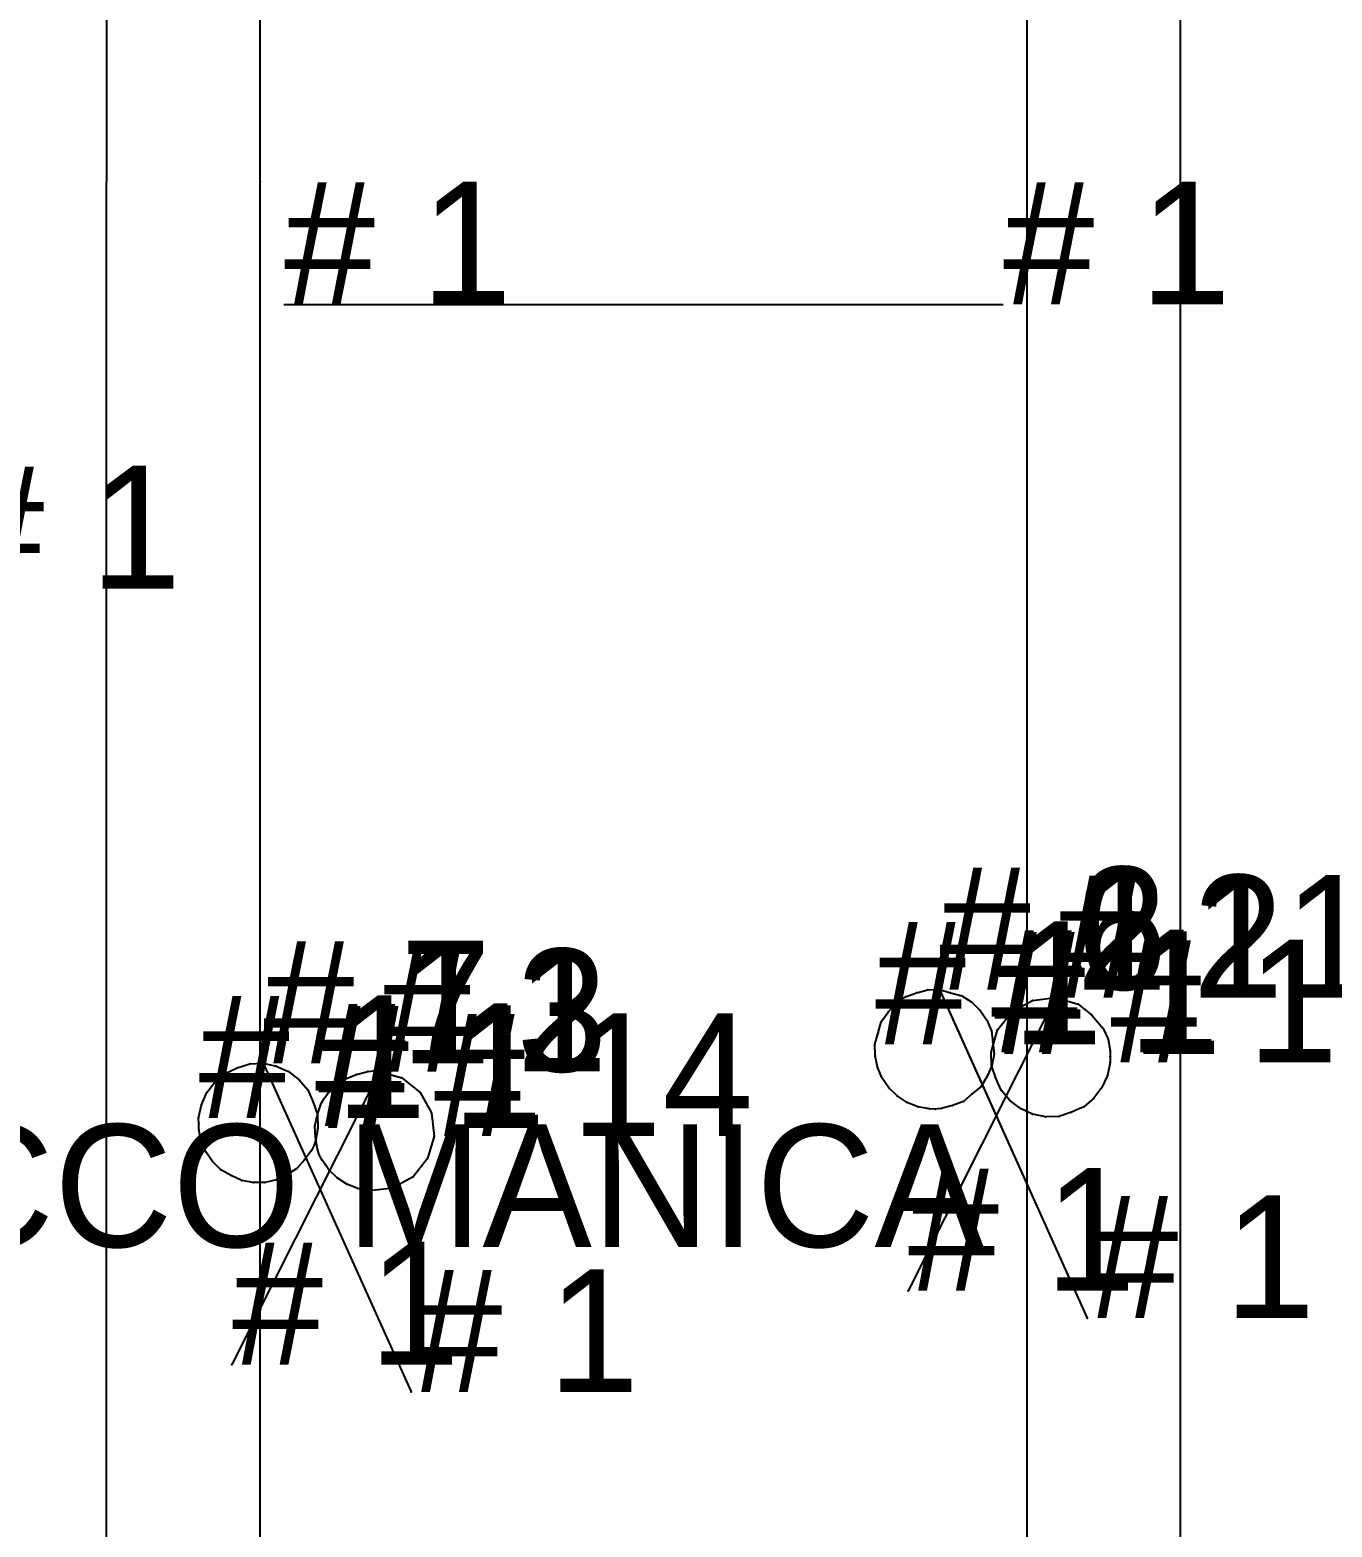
# Model space of a CAD drawing. Extents: x -10 to 8445, y -315 to 270.
# Drawn here: x 6763.9 to 6848.8, y -79.7 to 17.9 of the extents above; entities that cross this region are included whole.
import ezdxf

# ---------------------------------------------------------------- set-up
doc = ezdxf.new("R2010")
doc.units = 0

# ---------------------------------------------------------------- blocks, each defined once
blk = doc.blocks.new('SP7400918-S_S')
at = {"layer": '1'}
for s, p in [('# 1', (-44128.7813, 53730.1172)), ('Annotation: RIMESSO SPACCO MANICA', (-44260.75, 53687.1797))]:
    blk.add_text(s, height=8, dxfattribs=at).set_placement(p)
at = {"layer": '2'}
blk.add_text('# 1', height=8, dxfattribs=at).set_placement((-44128.7813, 53730.1172))
blk = doc.blocks.new('S23430233-S_XS')
at = {"layer": '1'}
blk.add_lwpolyline([(-32489.9375, 61698.3867), (-32543.0684, 61698.3828), (-32544.5703, 61700.4063), (-32546.0703, 61702.4258), (-32557.9688, 61718.4727), (-32558.7988, 61719.832), (-32559.4316, 61721.2969), (-32559.8066, 61722.8438), (-32559.9355, 61724.4297), (-32559.9316, 61988), (-32559.9336, 61993), (-32559.9336, 61998), (-32489.9375, 61998.0078), (-32489.9375, 61948), (-32489.9375, 61879.3438)], close=True, dxfattribs=at)
at = {"layer": '14'}
blk.add_lwpolyline([(-32499.9375, 61708.3828), (-32538.0449, 61708.3789), (-32543.9902, 61716.4063), (-32549.9355, 61724.4297), (-32549.9355, 61856.2148), (-32549.9355, 61988), (-32499.9375, 61988.0039)], close=True, dxfattribs=at)
at = {"layer": '2'}
for p in [(-32549.9355, 61856.2148), (-32507.8555, 61803.0469), (-32506.4063, 61803.5039), (-32505.6445, 61803.5117), (-32505.6445, 61803.5117), (-32505.6445, 61803.5117), (-32504.9121, 61803.3047), (-32504.1797, 61803.1016), (-32498.0664, 61802.9883), (-32498.0664, 61802.9883), (-32498.0664, 61802.9883), (-32497.332, 61802.7734), (-32508.4824, 61802.6094), (-32502.9902, 61802.1523), (-32500.9063, 61802.0781), (-32496.5996, 61802.5625), (-32509.4336, 61801.4219), (-32502.252, 61800.8164), (-32494.9746, 61800.9805), (-32509.8496, 61799.957), (-32509.8496, 61799.9492), (-32509.6406, 61800.6875), (-32502.168, 61800.0625), (-32502.2754, 61799.4297), (-32502.2754, 61799.4258), (-32502.082, 61799.3047), (-32502.082, 61799.3008), (-32494.5137, 61799.5273), (-32494.5098, 61799.1484), (-32552.2109, 61798.0508), (-32550.6016, 61798.6758), (-32549.7285, 61798.707), (-32549.7285, 61798.707), (-32549.7246, 61798.707), (-32548.0859, 61798.168), (-32542.9141, 61798.1641), (-32542.1504, 61798.1758), (-32542.1504, 61798.1758), (-32542.1504, 61798.1758), (-32509.6797, 61798.4453), (-32502.2402, 61798.5547), (-32502.2168, 61798.5508), (-32494.5059, 61798.7734), (-32494.5059, 61798.7695), (-32546.8301, 61796.9766), (-32544.9473, 61797.2109), (-32544.3652, 61797.7031), (-32508.9453, 61797.1094), (-32502.916, 61797.1992), (-32501.6152, 61796.9453), (-32495.0449, 61797.1211), (-32553.3984, 61796.793), (-32545.9414, 61796.0781), (-32545.5293, 61796.7188), (-32539.4961, 61796.8086), (-32507.7559, 61796.1602), (-32504.0801, 61796.2148), (-32503.498, 61796.707), (-32553.9375, 61795.1484), (-32553.9375, 61795.1445), (-32546.1992, 61795.3672), (-32506.293, 61795.7422), (-32506.293, 61795.7422), (-32505.5313, 61795.7539), (-32500.3633, 61795.7539), (-32498.7227, 61795.2109), (-32498.7227, 61795.2109), (-32497.8496, 61795.2461), (-32496.2363, 61795.8672), (-32553.9336, 61794.7656), (-32553.9277, 61794.3828), (-32546.3633, 61794.6172), (-32546.3633, 61794.6133), (-32546.2324, 61794.1133), (-32546.1621, 61794.4922), (-32546.1621, 61794.4883), (-32538.5938, 61793.9609), (-32538.5938, 61793.9609), (-32546.5859, 61793.0313), (-32546.3027, 61793.7383), (-32546.1914, 61793.1016), (-32553.4668, 61792.9336), (-32545.8906, 61792.3984), (-32545.6738, 61792.0859), (-32552.4863, 61791.7695), (-32551.1328, 61791.0664), (-32548.8672, 61791.1016), (-32547.5352, 61791.8398), (-32545.457, 61791.7695), (-32539.9629, 61791.3047), (-32550.3809, 61790.9297), (-32550.3809, 61790.9297), (-32550, 61790.9375), (-32549.6172, 61790.9414), (-32544.2676, 61790.8242), (-32542.8066, 61790.3984), (-32542.8066, 61790.3984), (-32507.6895, 61783.875), (-32496.002, 61782.0898), (-32551.7754, 61779.0664), (-32540.0879, 61777.2813)]:
    blk.add_point(p, dxfattribs=at)
at = {"layer": '3'}
for p in [(-32508.1875, 61802.8633), (-32507.1367, 61803.3125), (-32499.5801, 61802.8125), (-32508.9844, 61802.0391), (-32503.5332, 61802.6836), (-32495.7109, 61801.8516), (-32502.5527, 61801.5117), (-32501.8535, 61800.8906), (-32494.6367, 61800.2852), (-32509.8379, 61799.1914), (-32551.4238, 61798.4141), (-32548.877, 61798.5273), (-32543.6465, 61797.9727), (-32542.5273, 61798.2109), (-32502.5352, 61797.8594), (-32494.6836, 61797.9141), (-32552.875, 61797.4883), (-32547.3926, 61797.6406), (-32540.6875, 61797.7578), (-32509.3789, 61797.7422), (-32501.9727, 61797.7383), (-32553.7598, 61796), (-32546.4707, 61796.1836), (-32545.7656, 61796.418), (-32508.3984, 61796.5781), (-32504.8008, 61795.9453), (-32501.0547, 61796.2852), (-32495.5703, 61796.4297), (-32546.1895, 61795.3633), (-32538.7617, 61795.4805), (-32507.0469, 61795.875), (-32505.9219, 61795.7109), (-32499.5742, 61795.3906), (-32497.0273, 61795.5117), (-32553.7676, 61793.6367), (-32546.4082, 61793.3672), (-32546.3145, 61793.8516), (-32553.0313, 61792.3047), (-32547.0332, 61792.4102), (-32546.0781, 61792.7344), (-32539.0137, 61792.4961), (-32551.8281, 61791.3828), (-32548.1836, 61791.4375), (-32544.9063, 61791.2383), (-32543.5566, 61790.5391), (-32541.293, 61790.5664)]:
    blk.add_point(p, dxfattribs=at)
at = {"layer": '5'}
blk.add_line((-32524.9375, 61848.1953), (-32523.9375, 61848.1953), dxfattribs=at)
at = {"layer": '7'}
blk.add_line((-32548.377, 61848.1953), (-32501.4941, 61848.1953), dxfattribs=at)
at = {"layer": '8'}
for points in [[(-32509.8496, 61799.957), (-32509.6406, 61800.6875), (-32509.4336, 61801.4219), (-32508.9844, 61802.0391), (-32508.4824, 61802.6094), (-32508.1875, 61802.8633), (-32507.8555, 61803.0469), (-32507.1367, 61803.3125), (-32506.4063, 61803.5039), (-32505.6445, 61803.5117)], [(-32498.0664, 61802.9883), (-32507.6895, 61783.875)], [(-32505.6445, 61803.5117), (-32504.9121, 61803.3047), (-32504.1797, 61803.1016), (-32503.5332, 61802.6836), (-32502.9902, 61802.1523), (-32502.5527, 61801.5117), (-32502.252, 61800.8164), (-32502.168, 61800.0625), (-32502.082, 61799.3047)], [(-32505.6445, 61803.5117), (-32496.002, 61782.0898)], [(-32502.2754, 61799.4297), (-32501.8535, 61800.8906), (-32500.9063, 61802.0781), (-32499.5801, 61802.8125), (-32498.0664, 61802.9883)], [(-32498.0664, 61802.9883), (-32497.332, 61802.7734), (-32496.5996, 61802.5625), (-32495.7109, 61801.8516), (-32494.9746, 61800.9805), (-32494.6367, 61800.2852), (-32494.5137, 61799.5273), (-32494.5098, 61799.1484), (-32494.5059, 61798.7734)], [(-32506.293, 61795.7422), (-32507.0469, 61795.875), (-32507.7559, 61796.1602), (-32508.3984, 61796.5781), (-32508.9453, 61797.1094), (-32509.3789, 61797.7422), (-32509.6797, 61798.4453), (-32509.8379, 61799.1914), (-32509.8496, 61799.9492)], [(-32502.082, 61799.3008), (-32502.2168, 61798.5508), (-32502.5352, 61797.8594), (-32502.916, 61797.1992), (-32503.498, 61796.707), (-32504.0801, 61796.2148), (-32504.8008, 61795.9453), (-32505.5313, 61795.7539), (-32505.9219, 61795.7109), (-32506.293, 61795.7422)], [(-32498.7227, 61795.2109), (-32499.5742, 61795.3906), (-32500.3633, 61795.7539), (-32501.0547, 61796.2852), (-32501.6152, 61796.9453), (-32501.9727, 61797.7383), (-32502.2402, 61798.5547), (-32502.2754, 61799.4258)], [(-32553.9375, 61795.1484), (-32553.7598, 61796), (-32553.3984, 61796.793), (-32552.875, 61797.4883), (-32552.2109, 61798.0508), (-32551.4238, 61798.4141), (-32550.6016, 61798.6758), (-32549.7285, 61798.707)], [(-32542.1504, 61798.1758), (-32551.7754, 61779.0664)], [(-32549.7285, 61798.707), (-32548.877, 61798.5273), (-32548.0859, 61798.168), (-32547.3926, 61797.6406), (-32546.8301, 61796.9766), (-32546.4707, 61796.1836), (-32546.1992, 61795.3672), (-32546.1621, 61794.4922)], [(-32549.7246, 61798.707), (-32540.0879, 61777.2813)], [(-32546.3633, 61794.6172), (-32546.1895, 61795.3633), (-32545.9414, 61796.0781), (-32545.7656, 61796.418), (-32545.5293, 61796.7188), (-32544.9473, 61797.2109), (-32544.3652, 61797.7031), (-32543.6465, 61797.9727), (-32542.9141, 61798.1641), (-32542.5273, 61798.2109), (-32542.1504, 61798.1758)], [(-32542.1504, 61798.1758), (-32540.6875, 61797.7578), (-32539.4961, 61796.8086), (-32538.7617, 61795.4805), (-32538.5938, 61793.9609)], [(-32494.5059, 61798.7695), (-32494.6836, 61797.9141), (-32495.0449, 61797.1211), (-32495.5703, 61796.4297), (-32496.2363, 61795.8672), (-32497.0273, 61795.5117), (-32497.8496, 61795.2461), (-32498.7227, 61795.2109)], [(-32550.3809, 61790.9297), (-32551.1328, 61791.0664), (-32551.8281, 61791.3828), (-32552.4863, 61791.7695), (-32553.0313, 61792.3047), (-32553.4668, 61792.9336), (-32553.7676, 61793.6367), (-32553.9277, 61794.3828), (-32553.9336, 61794.7656), (-32553.9375, 61795.1445)], [(-32546.1621, 61794.4883), (-32546.2324, 61794.1133), (-32546.3027, 61793.7383), (-32546.4082, 61793.3672), (-32546.5859, 61793.0313), (-32547.0332, 61792.4102), (-32547.5352, 61791.8398), (-32548.1836, 61791.4375), (-32548.8672, 61791.1016), (-32549.6172, 61790.9414), (-32550, 61790.9375), (-32550.3809, 61790.9297)], [(-32542.8066, 61790.3984), (-32543.5566, 61790.5391), (-32544.2676, 61790.8242), (-32544.9063, 61791.2383), (-32545.457, 61791.7695), (-32545.6738, 61792.0859), (-32545.8906, 61792.3984), (-32546.0781, 61792.7344), (-32546.1914, 61793.1016), (-32546.3145, 61793.8516), (-32546.3633, 61794.6133)], [(-32538.5938, 61793.9609), (-32539.0137, 61792.4961), (-32539.9629, 61791.3047), (-32541.293, 61790.5664), (-32542.8066, 61790.3984)]]:
    blk.add_lwpolyline(points, dxfattribs=at)
blk = doc.blocks.new('S23430233-S_S')
at = {"layer": '1'}
blk.add_lwpolyline([(-32489.9375, 61698.3867), (-32543.0684, 61698.3828), (-32544.5703, 61700.4063), (-32546.0703, 61702.4258), (-32557.9688, 61718.4727), (-32558.7988, 61719.832), (-32559.4316, 61721.2969), (-32559.8066, 61722.8438), (-32559.9355, 61724.4297), (-32559.9316, 61988), (-32559.9336, 61993), (-32559.9336, 61998), (-32489.9375, 61998.0078), (-32489.9375, 61948), (-32489.9375, 61879.3438)], close=True, dxfattribs=at)
at = {"layer": '14'}
blk.add_lwpolyline([(-32499.9375, 61708.3828), (-32538.0449, 61708.3789), (-32543.9902, 61716.4063), (-32549.9355, 61724.4297), (-32549.9355, 61856.2148), (-32549.9355, 61988), (-32499.9375, 61988.0039)], close=True, dxfattribs=at)
at = {"layer": '2'}
for p in [(-32549.9355, 61856.2148), (-32507.8555, 61803.0469), (-32506.4063, 61803.5039), (-32505.6465, 61803.5117), (-32505.6445, 61803.5117), (-32505.6445, 61803.5078), (-32504.9121, 61803.3047), (-32504.1797, 61803.1016), (-32498.0684, 61802.9883), (-32498.0664, 61802.9883), (-32498.0645, 61802.9883), (-32497.332, 61802.7734), (-32508.4824, 61802.6094), (-32502.9902, 61802.1523), (-32500.9063, 61802.0781), (-32496.5996, 61802.5625), (-32509.4336, 61801.4219), (-32502.252, 61800.8164), (-32494.9746, 61800.9805), (-32509.8496, 61799.957), (-32509.8496, 61799.9492), (-32509.6406, 61800.6875), (-32502.168, 61800.0625), (-32502.2754, 61799.4297), (-32502.2754, 61799.4258), (-32502.082, 61799.3047), (-32502.082, 61799.3008), (-32494.5137, 61799.5273), (-32494.5098, 61799.1484), (-32552.2109, 61798.0508), (-32550.6016, 61798.6758), (-32549.7305, 61798.707), (-32549.7285, 61798.707), (-32549.7246, 61798.707), (-32548.0859, 61798.168), (-32542.9141, 61798.1641), (-32542.1523, 61798.1758), (-32542.1504, 61798.1758), (-32542.1504, 61798.1719), (-32509.6797, 61798.4453), (-32502.2402, 61798.5547), (-32502.2168, 61798.5508), (-32494.5059, 61798.7734), (-32494.5059, 61798.7695), (-32546.8301, 61796.9766), (-32544.9473, 61797.2109), (-32544.3652, 61797.7031), (-32508.9453, 61797.1094), (-32502.916, 61797.1992), (-32501.6152, 61796.9453), (-32495.0449, 61797.1211), (-32553.3984, 61796.793), (-32545.9414, 61796.0781), (-32545.5293, 61796.7188), (-32539.4961, 61796.8086), (-32507.7559, 61796.1602), (-32504.0801, 61796.2148), (-32503.498, 61796.707), (-32553.9375, 61795.1484), (-32553.9375, 61795.1445), (-32546.1992, 61795.3672), (-32506.2949, 61795.7422), (-32506.293, 61795.7422), (-32505.5313, 61795.7539), (-32500.3633, 61795.7539), (-32498.7246, 61795.2109), (-32498.7227, 61795.2109), (-32497.8496, 61795.2461), (-32496.2363, 61795.8672), (-32553.9336, 61794.7656), (-32553.9277, 61794.3828), (-32546.3633, 61794.6172), (-32546.3633, 61794.6133), (-32546.2324, 61794.1133), (-32546.1621, 61794.4922), (-32546.1621, 61794.4883), (-32538.5938, 61793.9648), (-32538.5938, 61793.9609), (-32546.5859, 61793.0313), (-32546.3027, 61793.7383), (-32546.1914, 61793.1016), (-32553.4668, 61792.9336), (-32545.8906, 61792.3984), (-32545.6738, 61792.0859), (-32552.4863, 61791.7695), (-32551.1328, 61791.0664), (-32548.8672, 61791.1016), (-32547.5352, 61791.8398), (-32545.457, 61791.7695), (-32539.9629, 61791.3047), (-32550.3809, 61790.9297), (-32550.3789, 61790.9297), (-32550, 61790.9375), (-32549.6172, 61790.9414), (-32544.2676, 61790.8242), (-32542.8066, 61790.3984), (-32542.8047, 61790.3984), (-32507.6895, 61783.875), (-32496.002, 61782.0898), (-32551.7754, 61779.0664), (-32540.0879, 61777.2813)]:
    blk.add_point(p, dxfattribs=at)
at = {"layer": '3'}
for p in [(-32508.1875, 61802.8633), (-32507.1367, 61803.3125), (-32499.5801, 61802.8125), (-32508.9844, 61802.0391), (-32503.5332, 61802.6836), (-32495.7109, 61801.8516), (-32502.5527, 61801.5117), (-32501.8535, 61800.8906), (-32494.6367, 61800.2852), (-32509.8379, 61799.1914), (-32551.4238, 61798.4141), (-32548.877, 61798.5273), (-32543.6465, 61797.9727), (-32542.5273, 61798.2109), (-32502.5352, 61797.8594), (-32494.6836, 61797.9141), (-32552.877, 61797.4883), (-32547.3926, 61797.6406), (-32540.6875, 61797.7578), (-32509.3789, 61797.7422), (-32501.9727, 61797.7383), (-32553.7598, 61796), (-32546.4707, 61796.1836), (-32545.7656, 61796.4141), (-32508.3984, 61796.5781), (-32504.8008, 61795.9453), (-32501.0547, 61796.2852), (-32495.5703, 61796.4297), (-32546.1895, 61795.3633), (-32538.7617, 61795.4805), (-32507.0469, 61795.875), (-32505.9219, 61795.7109), (-32499.5742, 61795.3906), (-32497.0273, 61795.5117), (-32553.7676, 61793.6367), (-32546.4082, 61793.3672), (-32546.3145, 61793.8516), (-32553.0313, 61792.3047), (-32547.0332, 61792.4102), (-32546.0781, 61792.7344), (-32539.0137, 61792.4961), (-32551.8281, 61791.3828), (-32548.1836, 61791.4375), (-32544.9063, 61791.2383), (-32543.5566, 61790.5391), (-32541.293, 61790.5664)]:
    blk.add_point(p, dxfattribs=at)
at = {"layer": '5'}
blk.add_line((-32524.9375, 61848.1953), (-32523.9375, 61848.1953), dxfattribs=at)
at = {"layer": '7'}
blk.add_line((-32548.377, 61848.1953), (-32501.4941, 61848.1953), dxfattribs=at)
at = {"layer": '8'}
for points in [[(-32509.8496, 61799.957), (-32509.6406, 61800.6875), (-32509.4336, 61801.4219), (-32508.9844, 61802.0391), (-32508.4824, 61802.6094), (-32508.1875, 61802.8633), (-32507.8555, 61803.0469), (-32507.1367, 61803.3125), (-32506.4063, 61803.5039), (-32505.6465, 61803.5117)], [(-32498.0664, 61802.9883), (-32507.6895, 61783.875)], [(-32505.6445, 61803.5117), (-32504.9121, 61803.3047), (-32504.1797, 61803.1016), (-32503.5332, 61802.6836), (-32502.9902, 61802.1523), (-32502.5527, 61801.5117), (-32502.252, 61800.8164), (-32502.168, 61800.0625), (-32502.082, 61799.3047)], [(-32505.6445, 61803.5078), (-32496.002, 61782.0898)], [(-32502.2754, 61799.4297), (-32501.8535, 61800.8906), (-32500.9063, 61802.0781), (-32499.5801, 61802.8125), (-32498.0684, 61802.9883)], [(-32498.0645, 61802.9883), (-32497.332, 61802.7734), (-32496.5996, 61802.5625), (-32495.7109, 61801.8516), (-32494.9746, 61800.9805), (-32494.6367, 61800.2852), (-32494.5137, 61799.5273), (-32494.5098, 61799.1484), (-32494.5059, 61798.7734)], [(-32506.2949, 61795.7422), (-32507.0469, 61795.875), (-32507.7559, 61796.1602), (-32508.3984, 61796.5781), (-32508.9453, 61797.1094), (-32509.3789, 61797.7422), (-32509.6797, 61798.4453), (-32509.8379, 61799.1914), (-32509.8496, 61799.9492)], [(-32502.082, 61799.3008), (-32502.2168, 61798.5508), (-32502.5352, 61797.8594), (-32502.916, 61797.1992), (-32503.498, 61796.707), (-32504.0801, 61796.2148), (-32504.8008, 61795.9453), (-32505.5313, 61795.7539), (-32505.9219, 61795.7109), (-32506.293, 61795.7422)], [(-32498.7246, 61795.2109), (-32499.5742, 61795.3906), (-32500.3633, 61795.7539), (-32501.0547, 61796.2852), (-32501.6152, 61796.9453), (-32501.9727, 61797.7383), (-32502.2402, 61798.5547), (-32502.2754, 61799.4258)], [(-32553.9375, 61795.1484), (-32553.7598, 61796), (-32553.3984, 61796.793), (-32552.877, 61797.4883), (-32552.2109, 61798.0508), (-32551.4238, 61798.4141), (-32550.6016, 61798.6758), (-32549.7305, 61798.707)], [(-32542.1504, 61798.1719), (-32551.7754, 61779.0664)], [(-32549.7285, 61798.707), (-32548.877, 61798.5273), (-32548.0859, 61798.168), (-32547.3926, 61797.6406), (-32546.8301, 61796.9766), (-32546.4707, 61796.1836), (-32546.1992, 61795.3672), (-32546.1621, 61794.4922)], [(-32549.7246, 61798.707), (-32540.0879, 61777.2813)], [(-32546.3633, 61794.6172), (-32546.1895, 61795.3633), (-32545.9414, 61796.0781), (-32545.7656, 61796.4141), (-32545.5293, 61796.7188), (-32544.9473, 61797.2109), (-32544.3652, 61797.7031), (-32543.6465, 61797.9727), (-32542.9141, 61798.1641), (-32542.5273, 61798.2109), (-32542.1523, 61798.1758)], [(-32542.1504, 61798.1758), (-32540.6875, 61797.7578), (-32539.4961, 61796.8086), (-32538.7617, 61795.4805), (-32538.5938, 61793.9648)], [(-32494.5059, 61798.7695), (-32494.6836, 61797.9141), (-32495.0449, 61797.1211), (-32495.5703, 61796.4297), (-32496.2363, 61795.8672), (-32497.0273, 61795.5117), (-32497.8496, 61795.2461), (-32498.7227, 61795.2109)], [(-32550.3809, 61790.9297), (-32551.1328, 61791.0664), (-32551.8281, 61791.3828), (-32552.4863, 61791.7695), (-32553.0313, 61792.3047), (-32553.4668, 61792.9336), (-32553.7676, 61793.6367), (-32553.9277, 61794.3828), (-32553.9336, 61794.7656), (-32553.9375, 61795.1445)], [(-32546.1621, 61794.4883), (-32546.2324, 61794.1133), (-32546.3027, 61793.7383), (-32546.4082, 61793.3672), (-32546.5859, 61793.0313), (-32547.0332, 61792.4102), (-32547.5352, 61791.8398), (-32548.1836, 61791.4375), (-32548.8672, 61791.1016), (-32549.6172, 61790.9414), (-32550, 61790.9375), (-32550.3789, 61790.9297)], [(-32542.8066, 61790.3984), (-32543.5566, 61790.5391), (-32544.2676, 61790.8242), (-32544.9063, 61791.2383), (-32545.457, 61791.7695), (-32545.6738, 61792.0859), (-32545.8906, 61792.3984), (-32546.0781, 61792.7344), (-32546.1914, 61793.1016), (-32546.3145, 61793.8516), (-32546.3633, 61794.6133)], [(-32538.5938, 61793.9609), (-32539.0137, 61792.4961), (-32539.9629, 61791.3047), (-32541.293, 61790.5664), (-32542.8047, 61790.3984)]]:
    blk.add_lwpolyline(points, dxfattribs=at)
at = {"layer": '2'}
for s, p in [('# 2', (-32505.6465, 61803.5117)), ('# 6', (-32505.6445, 61803.5078)), ('# 1', (-32505.6445, 61803.5117)), ('# 1', (-32498.0684, 61802.9883)), ('# 1', (-32498.0664, 61802.9883)), ('# 21', (-32498.0645, 61802.9883)), ('# 1', (-32509.8496, 61799.957)), ('# 1', (-32509.8496, 61799.9492)), ('# 7', (-32549.7305, 61798.707)), ('# 1', (-32549.7285, 61798.707)), ('# 1', (-32549.7246, 61798.707)), ('# 1', (-32502.2754, 61799.4297)), ('# 1', (-32502.2754, 61799.4258)), ('# 1', (-32502.082, 61799.3047)), ('# 1', (-32502.082, 61799.3008)), ('# 1', (-32494.5059, 61798.7734)), ('# 1', (-32494.5059, 61798.7695)), ('# 2', (-32542.1523, 61798.1758)), ('# 3', (-32542.1504, 61798.1719)), ('# 1', (-32542.1504, 61798.1758)), ('# 1', (-32506.2949, 61795.7422)), ('# 1', (-32506.293, 61795.7422)), ('# 1', (-32553.9375, 61795.1484)), ('# 1', (-32553.9375, 61795.1445)), ('# 1', (-32498.7246, 61795.2109)), ('# 1', (-32498.7227, 61795.2109)), ('# 1', (-32546.3633, 61794.6172)), ('# 1', (-32546.3633, 61794.6133)), ('# 1', (-32546.1621, 61794.4922)), ('# 1', (-32546.1621, 61794.4883)), ('# 14', (-32538.5938, 61793.9648)), ('# 1', (-32538.5938, 61793.9609)), ('# 1', (-32550.3809, 61790.9297)), ('# 5', (-32550.3789, 61790.9297)), ('# 1', (-32542.8066, 61790.3984)), ('# 5', (-32542.8047, 61790.3984)), ('# 1', (-32507.6895, 61783.875)), ('# 1', (-32496.002, 61782.0898)), ('# 1', (-32551.7754, 61779.0664)), ('# 1', (-32540.0879, 61777.2813))]:
    blk.add_text(s, height=8, dxfattribs=at).set_placement(p)
at = {"layer": '7'}
for p in [(-32548.377, 61848.1953), (-32501.4941, 61848.1953)]:
    blk.add_text('# 1', height=8, dxfattribs=at).set_placement(p)
at = {"layer": '8'}
for s, p in [('# 2', (-32505.6465, 61803.5117)), ('# 6', (-32505.6445, 61803.5078)), ('# 1', (-32505.6445, 61803.5117)), ('# 1', (-32498.0684, 61802.9883)), ('# 1', (-32498.0664, 61802.9883)), ('# 21', (-32498.0645, 61802.9883)), ('# 1', (-32509.8496, 61799.957)), ('# 1', (-32509.8496, 61799.9492)), ('# 7', (-32549.7305, 61798.707)), ('# 1', (-32549.7285, 61798.707)), ('# 1', (-32549.7246, 61798.707)), ('# 1', (-32502.2754, 61799.4297)), ('# 1', (-32502.2754, 61799.4258)), ('# 1', (-32502.082, 61799.3047)), ('# 1', (-32502.082, 61799.3008)), ('# 1', (-32494.5059, 61798.7734)), ('# 1', (-32494.5059, 61798.7695)), ('# 2', (-32542.1523, 61798.1758)), ('# 3', (-32542.1504, 61798.1719)), ('# 1', (-32542.1504, 61798.1758)), ('# 1', (-32506.2949, 61795.7422)), ('# 1', (-32506.293, 61795.7422)), ('# 1', (-32553.9375, 61795.1484)), ('# 1', (-32553.9375, 61795.1445)), ('# 1', (-32498.7246, 61795.2109)), ('# 1', (-32498.7227, 61795.2109)), ('# 1', (-32546.3633, 61794.6172)), ('# 1', (-32546.3633, 61794.6133)), ('# 1', (-32546.1621, 61794.4922)), ('# 1', (-32546.1621, 61794.4883)), ('# 14', (-32538.5938, 61793.9648)), ('# 1', (-32538.5938, 61793.9609)), ('# 1', (-32550.3809, 61790.9297)), ('# 5', (-32550.3789, 61790.9297)), ('# 1', (-32542.8066, 61790.3984)), ('# 5', (-32542.8047, 61790.3984)), ('# 1', (-32507.6895, 61783.875)), ('# 1', (-32496.002, 61782.0898)), ('# 1', (-32551.7754, 61779.0664)), ('# 1', (-32540.0879, 61777.2813))]:
    blk.add_text(s, height=8, dxfattribs=at).set_placement(p)
blk = doc.blocks.new('S23430233-S_M')
at = {"layer": '1'}
blk.add_lwpolyline([(-32489.9375, 61698.3867), (-32543.0684, 61698.3828), (-32544.5703, 61700.4063), (-32546.0703, 61702.4258), (-32557.9688, 61718.4727), (-32558.7988, 61719.832), (-32559.4316, 61721.2969), (-32559.8066, 61722.8438), (-32559.9355, 61724.4297), (-32559.9316, 61988), (-32559.9336, 61993), (-32559.9336, 61998), (-32489.9375, 61998.0078), (-32489.9375, 61948), (-32489.9375, 61879.3438)], close=True, dxfattribs=at)
at = {"layer": '14'}
blk.add_lwpolyline([(-32499.9375, 61708.3828), (-32538.0449, 61708.3789), (-32543.9902, 61716.4063), (-32549.9355, 61724.4297), (-32549.9355, 61856.2148), (-32549.9355, 61988), (-32499.9375, 61988.0039)], close=True, dxfattribs=at)
at = {"layer": '2'}
for p in [(-32549.9355, 61856.2148), (-32507.8555, 61803.0469), (-32506.4063, 61803.5039), (-32505.6445, 61803.5117), (-32505.6445, 61803.5117), (-32505.6445, 61803.5117), (-32504.9121, 61803.3047), (-32504.1797, 61803.1016), (-32498.0664, 61802.9883), (-32498.0664, 61802.9883), (-32498.0664, 61802.9883), (-32497.332, 61802.7734), (-32508.4824, 61802.6094), (-32502.9902, 61802.1523), (-32500.9063, 61802.0781), (-32496.5996, 61802.5625), (-32509.4336, 61801.4219), (-32502.252, 61800.8164), (-32494.9746, 61800.9805), (-32509.8496, 61799.957), (-32509.8496, 61799.9492), (-32509.6406, 61800.6875), (-32502.168, 61800.0625), (-32502.2754, 61799.4297), (-32502.2754, 61799.4258), (-32502.082, 61799.3047), (-32502.082, 61799.3008), (-32494.5137, 61799.5273), (-32494.5098, 61799.1484), (-32552.2109, 61798.0508), (-32550.6016, 61798.6758), (-32549.7285, 61798.707), (-32549.7285, 61798.707), (-32549.7246, 61798.707), (-32548.0859, 61798.168), (-32542.9141, 61798.1641), (-32542.1504, 61798.1758), (-32542.1504, 61798.1758), (-32542.1504, 61798.1758), (-32509.6797, 61798.4453), (-32502.2402, 61798.5547), (-32502.2168, 61798.5508), (-32494.5059, 61798.7734), (-32494.5059, 61798.7695), (-32546.8301, 61796.9766), (-32544.9473, 61797.2109), (-32544.3652, 61797.7031), (-32508.9453, 61797.1094), (-32502.916, 61797.1992), (-32501.6152, 61796.9453), (-32495.0449, 61797.1211), (-32553.3984, 61796.793), (-32545.9414, 61796.0781), (-32545.5293, 61796.7188), (-32539.4961, 61796.8086), (-32507.7559, 61796.1602), (-32504.0801, 61796.2148), (-32503.498, 61796.707), (-32553.9375, 61795.1484), (-32553.9375, 61795.1445), (-32546.1992, 61795.3672), (-32506.293, 61795.7422), (-32506.293, 61795.7422), (-32505.5313, 61795.7539), (-32500.3633, 61795.7539), (-32498.7227, 61795.2109), (-32498.7227, 61795.2109), (-32497.8496, 61795.2461), (-32496.2363, 61795.8672), (-32553.9336, 61794.7656), (-32553.9277, 61794.3828), (-32546.3633, 61794.6172), (-32546.3633, 61794.6133), (-32546.2324, 61794.1133), (-32546.1621, 61794.4922), (-32546.1621, 61794.4883), (-32538.5938, 61793.9609), (-32538.5938, 61793.9609), (-32546.5859, 61793.0313), (-32546.3027, 61793.7383), (-32546.1914, 61793.1016), (-32553.4668, 61792.9336), (-32545.8906, 61792.3984), (-32545.6738, 61792.0859), (-32552.4863, 61791.7695), (-32551.1328, 61791.0664), (-32548.8672, 61791.1016), (-32547.5352, 61791.8398), (-32545.457, 61791.7695), (-32539.9629, 61791.3047), (-32550.3809, 61790.9297), (-32550.3809, 61790.9297), (-32550, 61790.9375), (-32549.6172, 61790.9414), (-32544.2676, 61790.8242), (-32542.8066, 61790.3984), (-32542.8066, 61790.3984), (-32507.6895, 61783.875), (-32496.002, 61782.0898), (-32551.7754, 61779.0664), (-32540.0879, 61777.2813)]:
    blk.add_point(p, dxfattribs=at)
at = {"layer": '3'}
for p in [(-32508.1875, 61802.8633), (-32507.1367, 61803.3125), (-32499.5801, 61802.8125), (-32508.9844, 61802.0391), (-32503.5332, 61802.6836), (-32495.7109, 61801.8516), (-32502.5527, 61801.5117), (-32501.8535, 61800.8906), (-32494.6367, 61800.2852), (-32509.8379, 61799.1914), (-32551.4238, 61798.4141), (-32548.877, 61798.5273), (-32543.6465, 61797.9727), (-32542.5273, 61798.2109), (-32502.5352, 61797.8594), (-32494.6836, 61797.9141), (-32552.875, 61797.4883), (-32547.3926, 61797.6406), (-32540.6875, 61797.7578), (-32509.3789, 61797.7422), (-32501.9727, 61797.7383), (-32553.7598, 61796), (-32546.4707, 61796.1836), (-32545.7656, 61796.418), (-32508.3984, 61796.5781), (-32504.8008, 61795.9453), (-32501.0547, 61796.2852), (-32495.5703, 61796.4297), (-32546.1895, 61795.3633), (-32538.7617, 61795.4805), (-32507.0469, 61795.875), (-32505.9219, 61795.7109), (-32499.5742, 61795.3906), (-32497.0273, 61795.5117), (-32553.7676, 61793.6367), (-32546.4082, 61793.3672), (-32546.3145, 61793.8516), (-32553.0313, 61792.3047), (-32547.0332, 61792.4102), (-32546.0781, 61792.7344), (-32539.0137, 61792.4961), (-32551.8281, 61791.3828), (-32548.1836, 61791.4375), (-32544.9063, 61791.2383), (-32543.5566, 61790.5391), (-32541.293, 61790.5664)]:
    blk.add_point(p, dxfattribs=at)
at = {"layer": '5'}
blk.add_line((-32524.9375, 61848.1953), (-32523.9375, 61848.1953), dxfattribs=at)
at = {"layer": '7'}
blk.add_line((-32548.377, 61848.1953), (-32501.4941, 61848.1953), dxfattribs=at)
at = {"layer": '8'}
for points in [[(-32509.8496, 61799.957), (-32509.6406, 61800.6875), (-32509.4336, 61801.4219), (-32508.9844, 61802.0391), (-32508.4824, 61802.6094), (-32508.1875, 61802.8633), (-32507.8555, 61803.0469), (-32507.1367, 61803.3125), (-32506.4063, 61803.5039), (-32505.6445, 61803.5117)], [(-32498.0664, 61802.9883), (-32507.6895, 61783.875)], [(-32505.6445, 61803.5117), (-32504.9121, 61803.3047), (-32504.1797, 61803.1016), (-32503.5332, 61802.6836), (-32502.9902, 61802.1523), (-32502.5527, 61801.5117), (-32502.252, 61800.8164), (-32502.168, 61800.0625), (-32502.082, 61799.3047)], [(-32505.6445, 61803.5117), (-32496.002, 61782.0898)], [(-32502.2754, 61799.4297), (-32501.8535, 61800.8906), (-32500.9063, 61802.0781), (-32499.5801, 61802.8125), (-32498.0664, 61802.9883)], [(-32498.0664, 61802.9883), (-32497.332, 61802.7734), (-32496.5996, 61802.5625), (-32495.7109, 61801.8516), (-32494.9746, 61800.9805), (-32494.6367, 61800.2852), (-32494.5137, 61799.5273), (-32494.5098, 61799.1484), (-32494.5059, 61798.7734)], [(-32506.293, 61795.7422), (-32507.0469, 61795.875), (-32507.7559, 61796.1602), (-32508.3984, 61796.5781), (-32508.9453, 61797.1094), (-32509.3789, 61797.7422), (-32509.6797, 61798.4453), (-32509.8379, 61799.1914), (-32509.8496, 61799.9492)], [(-32502.082, 61799.3008), (-32502.2168, 61798.5508), (-32502.5352, 61797.8594), (-32502.916, 61797.1992), (-32503.498, 61796.707), (-32504.0801, 61796.2148), (-32504.8008, 61795.9453), (-32505.5313, 61795.7539), (-32505.9219, 61795.7109), (-32506.293, 61795.7422)], [(-32498.7227, 61795.2109), (-32499.5742, 61795.3906), (-32500.3633, 61795.7539), (-32501.0547, 61796.2852), (-32501.6152, 61796.9453), (-32501.9727, 61797.7383), (-32502.2402, 61798.5547), (-32502.2754, 61799.4258)], [(-32553.9375, 61795.1484), (-32553.7598, 61796), (-32553.3984, 61796.793), (-32552.875, 61797.4883), (-32552.2109, 61798.0508), (-32551.4238, 61798.4141), (-32550.6016, 61798.6758), (-32549.7285, 61798.707)], [(-32542.1504, 61798.1758), (-32551.7754, 61779.0664)], [(-32549.7285, 61798.707), (-32548.877, 61798.5273), (-32548.0859, 61798.168), (-32547.3926, 61797.6406), (-32546.8301, 61796.9766), (-32546.4707, 61796.1836), (-32546.1992, 61795.3672), (-32546.1621, 61794.4922)], [(-32549.7246, 61798.707), (-32540.0879, 61777.2813)], [(-32546.3633, 61794.6172), (-32546.1895, 61795.3633), (-32545.9414, 61796.0781), (-32545.7656, 61796.418), (-32545.5293, 61796.7188), (-32544.9473, 61797.2109), (-32544.3652, 61797.7031), (-32543.6465, 61797.9727), (-32542.9141, 61798.1641), (-32542.5273, 61798.2109), (-32542.1504, 61798.1758)], [(-32542.1504, 61798.1758), (-32540.6875, 61797.7578), (-32539.4961, 61796.8086), (-32538.7617, 61795.4805), (-32538.5938, 61793.9609)], [(-32494.5059, 61798.7695), (-32494.6836, 61797.9141), (-32495.0449, 61797.1211), (-32495.5703, 61796.4297), (-32496.2363, 61795.8672), (-32497.0273, 61795.5117), (-32497.8496, 61795.2461), (-32498.7227, 61795.2109)], [(-32550.3809, 61790.9297), (-32551.1328, 61791.0664), (-32551.8281, 61791.3828), (-32552.4863, 61791.7695), (-32553.0313, 61792.3047), (-32553.4668, 61792.9336), (-32553.7676, 61793.6367), (-32553.9277, 61794.3828), (-32553.9336, 61794.7656), (-32553.9375, 61795.1445)], [(-32546.1621, 61794.4883), (-32546.2324, 61794.1133), (-32546.3027, 61793.7383), (-32546.4082, 61793.3672), (-32546.5859, 61793.0313), (-32547.0332, 61792.4102), (-32547.5352, 61791.8398), (-32548.1836, 61791.4375), (-32548.8672, 61791.1016), (-32549.6172, 61790.9414), (-32550, 61790.9375), (-32550.3809, 61790.9297)], [(-32542.8066, 61790.3984), (-32543.5566, 61790.5391), (-32544.2676, 61790.8242), (-32544.9063, 61791.2383), (-32545.457, 61791.7695), (-32545.6738, 61792.0859), (-32545.8906, 61792.3984), (-32546.0781, 61792.7344), (-32546.1914, 61793.1016), (-32546.3145, 61793.8516), (-32546.3633, 61794.6133)], [(-32538.5938, 61793.9609), (-32539.0137, 61792.4961), (-32539.9629, 61791.3047), (-32541.293, 61790.5664), (-32542.8066, 61790.3984)]]:
    blk.add_lwpolyline(points, dxfattribs=at)
blk = doc.blocks.new('S23430233-S_L')
at = {"layer": '1'}
blk.add_lwpolyline([(-32489.9375, 61698.3867), (-32543.0684, 61698.3828), (-32544.5703, 61700.4063), (-32546.0703, 61702.4258), (-32557.9688, 61718.4727), (-32558.7988, 61719.832), (-32559.4316, 61721.2969), (-32559.8066, 61722.8438), (-32559.9355, 61724.4297), (-32559.9316, 61988), (-32559.9336, 61993), (-32559.9336, 61998), (-32489.9375, 61998.0078), (-32489.9375, 61948), (-32489.9375, 61879.3438)], close=True, dxfattribs=at)
at = {"layer": '14'}
blk.add_lwpolyline([(-32499.9375, 61708.3828), (-32538.0449, 61708.3789), (-32543.9902, 61716.4063), (-32549.9355, 61724.4297), (-32549.9355, 61856.2148), (-32549.9355, 61988), (-32499.9375, 61988.0039)], close=True, dxfattribs=at)
at = {"layer": '2'}
for p in [(-32549.9355, 61856.2148), (-32507.8555, 61803.0469), (-32506.4063, 61803.5039), (-32505.6445, 61803.5117), (-32505.6445, 61803.5117), (-32505.6445, 61803.5117), (-32504.9121, 61803.3047), (-32504.1797, 61803.1016), (-32498.0664, 61802.9883), (-32498.0664, 61802.9883), (-32498.0664, 61802.9883), (-32497.332, 61802.7734), (-32508.4824, 61802.6094), (-32502.9902, 61802.1523), (-32500.9063, 61802.0781), (-32496.5996, 61802.5625), (-32509.4336, 61801.4219), (-32502.252, 61800.8164), (-32494.9746, 61800.9805), (-32509.8496, 61799.957), (-32509.8496, 61799.9492), (-32509.6406, 61800.6875), (-32502.168, 61800.0625), (-32502.2754, 61799.4297), (-32502.2754, 61799.4258), (-32502.082, 61799.3047), (-32502.082, 61799.3008), (-32494.5137, 61799.5273), (-32494.5098, 61799.1484), (-32552.2109, 61798.0508), (-32550.6016, 61798.6758), (-32549.7285, 61798.707), (-32549.7285, 61798.707), (-32549.7246, 61798.707), (-32548.0859, 61798.168), (-32542.9141, 61798.1641), (-32542.1504, 61798.1758), (-32542.1504, 61798.1758), (-32542.1504, 61798.1758), (-32509.6797, 61798.4453), (-32502.2402, 61798.5547), (-32502.2168, 61798.5508), (-32494.5059, 61798.7734), (-32494.5059, 61798.7695), (-32546.8301, 61796.9766), (-32544.9473, 61797.2109), (-32544.3652, 61797.7031), (-32508.9453, 61797.1094), (-32502.916, 61797.1992), (-32501.6152, 61796.9453), (-32495.0449, 61797.1211), (-32553.3984, 61796.793), (-32545.9414, 61796.0781), (-32545.5293, 61796.7188), (-32539.4961, 61796.8086), (-32507.7559, 61796.1602), (-32504.0801, 61796.2148), (-32503.498, 61796.707), (-32553.9375, 61795.1484), (-32553.9375, 61795.1445), (-32546.1992, 61795.3672), (-32506.293, 61795.7422), (-32506.293, 61795.7422), (-32505.5313, 61795.7539), (-32500.3633, 61795.7539), (-32498.7227, 61795.2109), (-32498.7227, 61795.2109), (-32497.8496, 61795.2461), (-32496.2363, 61795.8672), (-32553.9336, 61794.7656), (-32553.9277, 61794.3828), (-32546.3633, 61794.6172), (-32546.3633, 61794.6133), (-32546.2324, 61794.1133), (-32546.1621, 61794.4922), (-32546.1621, 61794.4883), (-32538.5938, 61793.9609), (-32538.5938, 61793.9609), (-32546.5859, 61793.0313), (-32546.3027, 61793.7383), (-32546.1914, 61793.1016), (-32553.4668, 61792.9336), (-32545.8906, 61792.3984), (-32545.6738, 61792.0859), (-32552.4863, 61791.7695), (-32551.1328, 61791.0664), (-32548.8672, 61791.1016), (-32547.5352, 61791.8398), (-32545.457, 61791.7695), (-32539.9629, 61791.3047), (-32550.3809, 61790.9297), (-32550.3809, 61790.9297), (-32550, 61790.9375), (-32549.6172, 61790.9414), (-32544.2676, 61790.8242), (-32542.8066, 61790.3984), (-32542.8066, 61790.3984), (-32507.6895, 61783.875), (-32496.002, 61782.0898), (-32551.7754, 61779.0664), (-32540.0879, 61777.2813)]:
    blk.add_point(p, dxfattribs=at)
at = {"layer": '3'}
for p in [(-32508.1875, 61802.8633), (-32507.1367, 61803.3125), (-32499.5801, 61802.8125), (-32508.9844, 61802.0391), (-32503.5332, 61802.6836), (-32495.7109, 61801.8516), (-32502.5527, 61801.5117), (-32501.8535, 61800.8906), (-32494.6367, 61800.2852), (-32509.8379, 61799.1914), (-32551.4238, 61798.4141), (-32548.877, 61798.5273), (-32543.6465, 61797.9727), (-32542.5273, 61798.2109), (-32502.5352, 61797.8594), (-32494.6836, 61797.9141), (-32552.875, 61797.4883), (-32547.3926, 61797.6406), (-32540.6875, 61797.7578), (-32509.3789, 61797.7422), (-32501.9727, 61797.7383), (-32553.7598, 61796), (-32546.4707, 61796.1836), (-32545.7656, 61796.418), (-32508.3984, 61796.5781), (-32504.8008, 61795.9453), (-32501.0547, 61796.2852), (-32495.5703, 61796.4297), (-32546.1895, 61795.3633), (-32538.7617, 61795.4805), (-32507.0469, 61795.875), (-32505.9219, 61795.7109), (-32499.5742, 61795.3906), (-32497.0273, 61795.5117), (-32553.7676, 61793.6367), (-32546.4082, 61793.3672), (-32546.3145, 61793.8516), (-32553.0313, 61792.3047), (-32547.0332, 61792.4102), (-32546.0781, 61792.7344), (-32539.0137, 61792.4961), (-32551.8281, 61791.3828), (-32548.1836, 61791.4375), (-32544.9063, 61791.2383), (-32543.5566, 61790.5391), (-32541.293, 61790.5664)]:
    blk.add_point(p, dxfattribs=at)
at = {"layer": '5'}
blk.add_line((-32524.9375, 61848.1953), (-32523.9375, 61848.1953), dxfattribs=at)
at = {"layer": '7'}
blk.add_line((-32548.377, 61848.1953), (-32501.4941, 61848.1953), dxfattribs=at)
at = {"layer": '8'}
for points in [[(-32509.8496, 61799.957), (-32509.6406, 61800.6875), (-32509.4336, 61801.4219), (-32508.9844, 61802.0391), (-32508.4824, 61802.6094), (-32508.1875, 61802.8633), (-32507.8555, 61803.0469), (-32507.1367, 61803.3125), (-32506.4063, 61803.5039), (-32505.6445, 61803.5117)], [(-32498.0664, 61802.9883), (-32507.6895, 61783.875)], [(-32505.6445, 61803.5117), (-32504.9121, 61803.3047), (-32504.1797, 61803.1016), (-32503.5332, 61802.6836), (-32502.9902, 61802.1523), (-32502.5527, 61801.5117), (-32502.252, 61800.8164), (-32502.168, 61800.0625), (-32502.082, 61799.3047)], [(-32505.6445, 61803.5117), (-32496.002, 61782.0898)], [(-32502.2754, 61799.4297), (-32501.8535, 61800.8906), (-32500.9063, 61802.0781), (-32499.5801, 61802.8125), (-32498.0664, 61802.9883)], [(-32498.0664, 61802.9883), (-32497.332, 61802.7734), (-32496.5996, 61802.5625), (-32495.7109, 61801.8516), (-32494.9746, 61800.9805), (-32494.6367, 61800.2852), (-32494.5137, 61799.5273), (-32494.5098, 61799.1484), (-32494.5059, 61798.7734)], [(-32506.293, 61795.7422), (-32507.0469, 61795.875), (-32507.7559, 61796.1602), (-32508.3984, 61796.5781), (-32508.9453, 61797.1094), (-32509.3789, 61797.7422), (-32509.6797, 61798.4453), (-32509.8379, 61799.1914), (-32509.8496, 61799.9492)], [(-32502.082, 61799.3008), (-32502.2168, 61798.5508), (-32502.5352, 61797.8594), (-32502.916, 61797.1992), (-32503.498, 61796.707), (-32504.0801, 61796.2148), (-32504.8008, 61795.9453), (-32505.5313, 61795.7539), (-32505.9219, 61795.7109), (-32506.293, 61795.7422)], [(-32498.7227, 61795.2109), (-32499.5742, 61795.3906), (-32500.3633, 61795.7539), (-32501.0547, 61796.2852), (-32501.6152, 61796.9453), (-32501.9727, 61797.7383), (-32502.2402, 61798.5547), (-32502.2754, 61799.4258)], [(-32553.9375, 61795.1484), (-32553.7598, 61796), (-32553.3984, 61796.793), (-32552.875, 61797.4883), (-32552.2109, 61798.0508), (-32551.4238, 61798.4141), (-32550.6016, 61798.6758), (-32549.7285, 61798.707)], [(-32542.1504, 61798.1758), (-32551.7754, 61779.0664)], [(-32549.7285, 61798.707), (-32548.877, 61798.5273), (-32548.0859, 61798.168), (-32547.3926, 61797.6406), (-32546.8301, 61796.9766), (-32546.4707, 61796.1836), (-32546.1992, 61795.3672), (-32546.1621, 61794.4922)], [(-32549.7246, 61798.707), (-32540.0879, 61777.2813)], [(-32546.3633, 61794.6172), (-32546.1895, 61795.3633), (-32545.9414, 61796.0781), (-32545.7656, 61796.418), (-32545.5293, 61796.7188), (-32544.9473, 61797.2109), (-32544.3652, 61797.7031), (-32543.6465, 61797.9727), (-32542.9141, 61798.1641), (-32542.5273, 61798.2109), (-32542.1504, 61798.1758)], [(-32542.1504, 61798.1758), (-32540.6875, 61797.7578), (-32539.4961, 61796.8086), (-32538.7617, 61795.4805), (-32538.5938, 61793.9609)], [(-32494.5059, 61798.7695), (-32494.6836, 61797.9141), (-32495.0449, 61797.1211), (-32495.5703, 61796.4297), (-32496.2363, 61795.8672), (-32497.0273, 61795.5117), (-32497.8496, 61795.2461), (-32498.7227, 61795.2109)], [(-32550.3809, 61790.9297), (-32551.1328, 61791.0664), (-32551.8281, 61791.3828), (-32552.4863, 61791.7695), (-32553.0313, 61792.3047), (-32553.4668, 61792.9336), (-32553.7676, 61793.6367), (-32553.9277, 61794.3828), (-32553.9336, 61794.7656), (-32553.9375, 61795.1445)], [(-32546.1621, 61794.4883), (-32546.2324, 61794.1133), (-32546.3027, 61793.7383), (-32546.4082, 61793.3672), (-32546.5859, 61793.0313), (-32547.0332, 61792.4102), (-32547.5352, 61791.8398), (-32548.1836, 61791.4375), (-32548.8672, 61791.1016), (-32549.6172, 61790.9414), (-32550, 61790.9375), (-32550.3809, 61790.9297)], [(-32542.8066, 61790.3984), (-32543.5566, 61790.5391), (-32544.2676, 61790.8242), (-32544.9063, 61791.2383), (-32545.457, 61791.7695), (-32545.6738, 61792.0859), (-32545.8906, 61792.3984), (-32546.0781, 61792.7344), (-32546.1914, 61793.1016), (-32546.3145, 61793.8516), (-32546.3633, 61794.6133)], [(-32538.5938, 61793.9609), (-32539.0137, 61792.4961), (-32539.9629, 61791.3047), (-32541.293, 61790.5664), (-32542.8066, 61790.3984)]]:
    blk.add_lwpolyline(points, dxfattribs=at)
blk = doc.blocks.new('S23430233-S_XL')
at = {"layer": '1'}
blk.add_lwpolyline([(-32489.9375, 61698.3867), (-32543.0684, 61698.3828), (-32544.5703, 61700.4063), (-32546.0703, 61702.4258), (-32557.9688, 61718.4727), (-32558.7988, 61719.832), (-32559.4316, 61721.2969), (-32559.8066, 61722.8438), (-32559.9355, 61724.4297), (-32559.9316, 61988), (-32559.9336, 61993), (-32559.9336, 61998), (-32489.9375, 61998.0078), (-32489.9375, 61948), (-32489.9375, 61879.3438)], close=True, dxfattribs=at)
at = {"layer": '14'}
blk.add_lwpolyline([(-32499.9375, 61708.3828), (-32538.0449, 61708.3789), (-32543.9902, 61716.4063), (-32549.9355, 61724.4297), (-32549.9355, 61856.2148), (-32549.9355, 61988), (-32499.9375, 61988.0039)], close=True, dxfattribs=at)
at = {"layer": '2'}
for p in [(-32549.9355, 61856.2148), (-32507.8555, 61803.0469), (-32506.4063, 61803.5039), (-32505.6445, 61803.5117), (-32505.6445, 61803.5117), (-32505.6445, 61803.5117), (-32504.9121, 61803.3047), (-32504.1797, 61803.1016), (-32498.0664, 61802.9883), (-32498.0664, 61802.9883), (-32498.0664, 61802.9883), (-32497.332, 61802.7734), (-32508.4824, 61802.6094), (-32502.9902, 61802.1523), (-32500.9063, 61802.0781), (-32496.5996, 61802.5625), (-32509.4336, 61801.4219), (-32502.252, 61800.8164), (-32494.9746, 61800.9805), (-32509.8496, 61799.957), (-32509.8496, 61799.9492), (-32509.6406, 61800.6875), (-32502.168, 61800.0625), (-32502.2754, 61799.4297), (-32502.2754, 61799.4258), (-32502.082, 61799.3047), (-32502.082, 61799.3008), (-32494.5137, 61799.5273), (-32494.5098, 61799.1484), (-32552.2109, 61798.0508), (-32550.6016, 61798.6758), (-32549.7285, 61798.707), (-32549.7285, 61798.707), (-32549.7246, 61798.707), (-32548.0859, 61798.168), (-32542.9141, 61798.1641), (-32542.1504, 61798.1758), (-32542.1504, 61798.1758), (-32542.1504, 61798.1758), (-32509.6797, 61798.4453), (-32502.2402, 61798.5547), (-32502.2168, 61798.5508), (-32494.5059, 61798.7734), (-32494.5059, 61798.7695), (-32546.8301, 61796.9766), (-32544.9473, 61797.2109), (-32544.3652, 61797.7031), (-32508.9453, 61797.1094), (-32502.916, 61797.1992), (-32501.6152, 61796.9453), (-32495.0449, 61797.1211), (-32553.3984, 61796.793), (-32545.9414, 61796.0781), (-32545.5293, 61796.7188), (-32539.4961, 61796.8086), (-32507.7559, 61796.1602), (-32504.0801, 61796.2148), (-32503.498, 61796.707), (-32553.9375, 61795.1484), (-32553.9375, 61795.1445), (-32546.1992, 61795.3672), (-32506.293, 61795.7422), (-32506.293, 61795.7422), (-32505.5313, 61795.7539), (-32500.3633, 61795.7539), (-32498.7227, 61795.2109), (-32498.7227, 61795.2109), (-32497.8496, 61795.2461), (-32496.2363, 61795.8672), (-32553.9336, 61794.7656), (-32553.9277, 61794.3828), (-32546.3633, 61794.6172), (-32546.3633, 61794.6133), (-32546.2324, 61794.1133), (-32546.1621, 61794.4922), (-32546.1621, 61794.4883), (-32538.5938, 61793.9609), (-32538.5938, 61793.9609), (-32546.5859, 61793.0313), (-32546.3027, 61793.7383), (-32546.1914, 61793.1016), (-32553.4668, 61792.9336), (-32545.8906, 61792.3984), (-32545.6738, 61792.0859), (-32552.4863, 61791.7695), (-32551.1328, 61791.0664), (-32548.8672, 61791.1016), (-32547.5352, 61791.8398), (-32545.457, 61791.7695), (-32539.9629, 61791.3047), (-32550.3809, 61790.9297), (-32550.3809, 61790.9297), (-32550, 61790.9375), (-32549.6172, 61790.9414), (-32544.2676, 61790.8242), (-32542.8066, 61790.3984), (-32542.8066, 61790.3984), (-32507.6895, 61783.875), (-32496.002, 61782.0898), (-32551.7754, 61779.0664), (-32540.0879, 61777.2813)]:
    blk.add_point(p, dxfattribs=at)
at = {"layer": '3'}
for p in [(-32508.1875, 61802.8633), (-32507.1367, 61803.3125), (-32499.5801, 61802.8125), (-32508.9844, 61802.0391), (-32503.5332, 61802.6836), (-32495.7109, 61801.8516), (-32502.5527, 61801.5117), (-32501.8535, 61800.8906), (-32494.6367, 61800.2852), (-32509.8379, 61799.1914), (-32551.4238, 61798.4141), (-32548.877, 61798.5273), (-32543.6465, 61797.9727), (-32542.5273, 61798.2109), (-32502.5352, 61797.8594), (-32494.6836, 61797.9141), (-32552.875, 61797.4883), (-32547.3926, 61797.6406), (-32540.6875, 61797.7578), (-32509.3789, 61797.7422), (-32501.9727, 61797.7383), (-32553.7598, 61796), (-32546.4707, 61796.1836), (-32545.7656, 61796.418), (-32508.3984, 61796.5781), (-32504.8008, 61795.9453), (-32501.0547, 61796.2852), (-32495.5703, 61796.4297), (-32546.1895, 61795.3633), (-32538.7617, 61795.4805), (-32507.0469, 61795.875), (-32505.9219, 61795.7109), (-32499.5742, 61795.3906), (-32497.0273, 61795.5117), (-32553.7676, 61793.6367), (-32546.4082, 61793.3672), (-32546.3145, 61793.8516), (-32553.0313, 61792.3047), (-32547.0332, 61792.4102), (-32546.0781, 61792.7344), (-32539.0137, 61792.4961), (-32551.8281, 61791.3828), (-32548.1836, 61791.4375), (-32544.9063, 61791.2383), (-32543.5566, 61790.5391), (-32541.293, 61790.5664)]:
    blk.add_point(p, dxfattribs=at)
at = {"layer": '5'}
blk.add_line((-32524.9375, 61848.1953), (-32523.9375, 61848.1953), dxfattribs=at)
at = {"layer": '7'}
blk.add_line((-32548.377, 61848.1953), (-32501.4941, 61848.1953), dxfattribs=at)
at = {"layer": '8'}
for points in [[(-32509.8496, 61799.957), (-32509.6406, 61800.6875), (-32509.4336, 61801.4219), (-32508.9844, 61802.0391), (-32508.4824, 61802.6094), (-32508.1875, 61802.8633), (-32507.8555, 61803.0469), (-32507.1367, 61803.3125), (-32506.4063, 61803.5039), (-32505.6445, 61803.5117)], [(-32498.0664, 61802.9883), (-32507.6895, 61783.875)], [(-32505.6445, 61803.5117), (-32504.9121, 61803.3047), (-32504.1797, 61803.1016), (-32503.5332, 61802.6836), (-32502.9902, 61802.1523), (-32502.5527, 61801.5117), (-32502.252, 61800.8164), (-32502.168, 61800.0625), (-32502.082, 61799.3047)], [(-32505.6445, 61803.5117), (-32496.002, 61782.0898)], [(-32502.2754, 61799.4297), (-32501.8535, 61800.8906), (-32500.9063, 61802.0781), (-32499.5801, 61802.8125), (-32498.0664, 61802.9883)], [(-32498.0664, 61802.9883), (-32497.332, 61802.7734), (-32496.5996, 61802.5625), (-32495.7109, 61801.8516), (-32494.9746, 61800.9805), (-32494.6367, 61800.2852), (-32494.5137, 61799.5273), (-32494.5098, 61799.1484), (-32494.5059, 61798.7734)], [(-32506.293, 61795.7422), (-32507.0469, 61795.875), (-32507.7559, 61796.1602), (-32508.3984, 61796.5781), (-32508.9453, 61797.1094), (-32509.3789, 61797.7422), (-32509.6797, 61798.4453), (-32509.8379, 61799.1914), (-32509.8496, 61799.9492)], [(-32502.082, 61799.3008), (-32502.2168, 61798.5508), (-32502.5352, 61797.8594), (-32502.916, 61797.1992), (-32503.498, 61796.707), (-32504.0801, 61796.2148), (-32504.8008, 61795.9453), (-32505.5313, 61795.7539), (-32505.9219, 61795.7109), (-32506.293, 61795.7422)], [(-32498.7227, 61795.2109), (-32499.5742, 61795.3906), (-32500.3633, 61795.7539), (-32501.0547, 61796.2852), (-32501.6152, 61796.9453), (-32501.9727, 61797.7383), (-32502.2402, 61798.5547), (-32502.2754, 61799.4258)], [(-32553.9375, 61795.1484), (-32553.7598, 61796), (-32553.3984, 61796.793), (-32552.875, 61797.4883), (-32552.2109, 61798.0508), (-32551.4238, 61798.4141), (-32550.6016, 61798.6758), (-32549.7285, 61798.707)], [(-32542.1504, 61798.1758), (-32551.7754, 61779.0664)], [(-32549.7285, 61798.707), (-32548.877, 61798.5273), (-32548.0859, 61798.168), (-32547.3926, 61797.6406), (-32546.8301, 61796.9766), (-32546.4707, 61796.1836), (-32546.1992, 61795.3672), (-32546.1621, 61794.4922)], [(-32549.7246, 61798.707), (-32540.0879, 61777.2813)], [(-32546.3633, 61794.6172), (-32546.1895, 61795.3633), (-32545.9414, 61796.0781), (-32545.7656, 61796.418), (-32545.5293, 61796.7188), (-32544.9473, 61797.2109), (-32544.3652, 61797.7031), (-32543.6465, 61797.9727), (-32542.9141, 61798.1641), (-32542.5273, 61798.2109), (-32542.1504, 61798.1758)], [(-32542.1504, 61798.1758), (-32540.6875, 61797.7578), (-32539.4961, 61796.8086), (-32538.7617, 61795.4805), (-32538.5938, 61793.9609)], [(-32494.5059, 61798.7695), (-32494.6836, 61797.9141), (-32495.0449, 61797.1211), (-32495.5703, 61796.4297), (-32496.2363, 61795.8672), (-32497.0273, 61795.5117), (-32497.8496, 61795.2461), (-32498.7227, 61795.2109)], [(-32550.3809, 61790.9297), (-32551.1328, 61791.0664), (-32551.8281, 61791.3828), (-32552.4863, 61791.7695), (-32553.0313, 61792.3047), (-32553.4668, 61792.9336), (-32553.7676, 61793.6367), (-32553.9277, 61794.3828), (-32553.9336, 61794.7656), (-32553.9375, 61795.1445)], [(-32546.1621, 61794.4883), (-32546.2324, 61794.1133), (-32546.3027, 61793.7383), (-32546.4082, 61793.3672), (-32546.5859, 61793.0313), (-32547.0332, 61792.4102), (-32547.5352, 61791.8398), (-32548.1836, 61791.4375), (-32548.8672, 61791.1016), (-32549.6172, 61790.9414), (-32550, 61790.9375), (-32550.3809, 61790.9297)], [(-32542.8066, 61790.3984), (-32543.5566, 61790.5391), (-32544.2676, 61790.8242), (-32544.9063, 61791.2383), (-32545.457, 61791.7695), (-32545.6738, 61792.0859), (-32545.8906, 61792.3984), (-32546.0781, 61792.7344), (-32546.1914, 61793.1016), (-32546.3145, 61793.8516), (-32546.3633, 61794.6133)], [(-32538.5938, 61793.9609), (-32539.0137, 61792.4961), (-32539.9629, 61791.3047), (-32541.293, 61790.5664), (-32542.8066, 61790.3984)]]:
    blk.add_lwpolyline(points, dxfattribs=at)

msp = doc.modelspace()

# ---------------------------------------------------------------- block references
at = {"layer": '1'}
for name, p in [('S23430233-S_S', (39328.8516, -61848.1953)), ('S23430233-S_XS', (39328.8516, -61848.1953)), ('S23430233-S_M', (39328.8516, -61848.1953)), ('S23430233-S_L', (39328.8516, -61848.1953)), ('S23430233-S_XL', (39328.8516, -61848.1953)), ('SP7400918-S_S', (50887.6953, -53748.6445))]:
    msp.add_blockref(name, p, dxfattribs=at)

doc.saveas('drawing.dxf')
